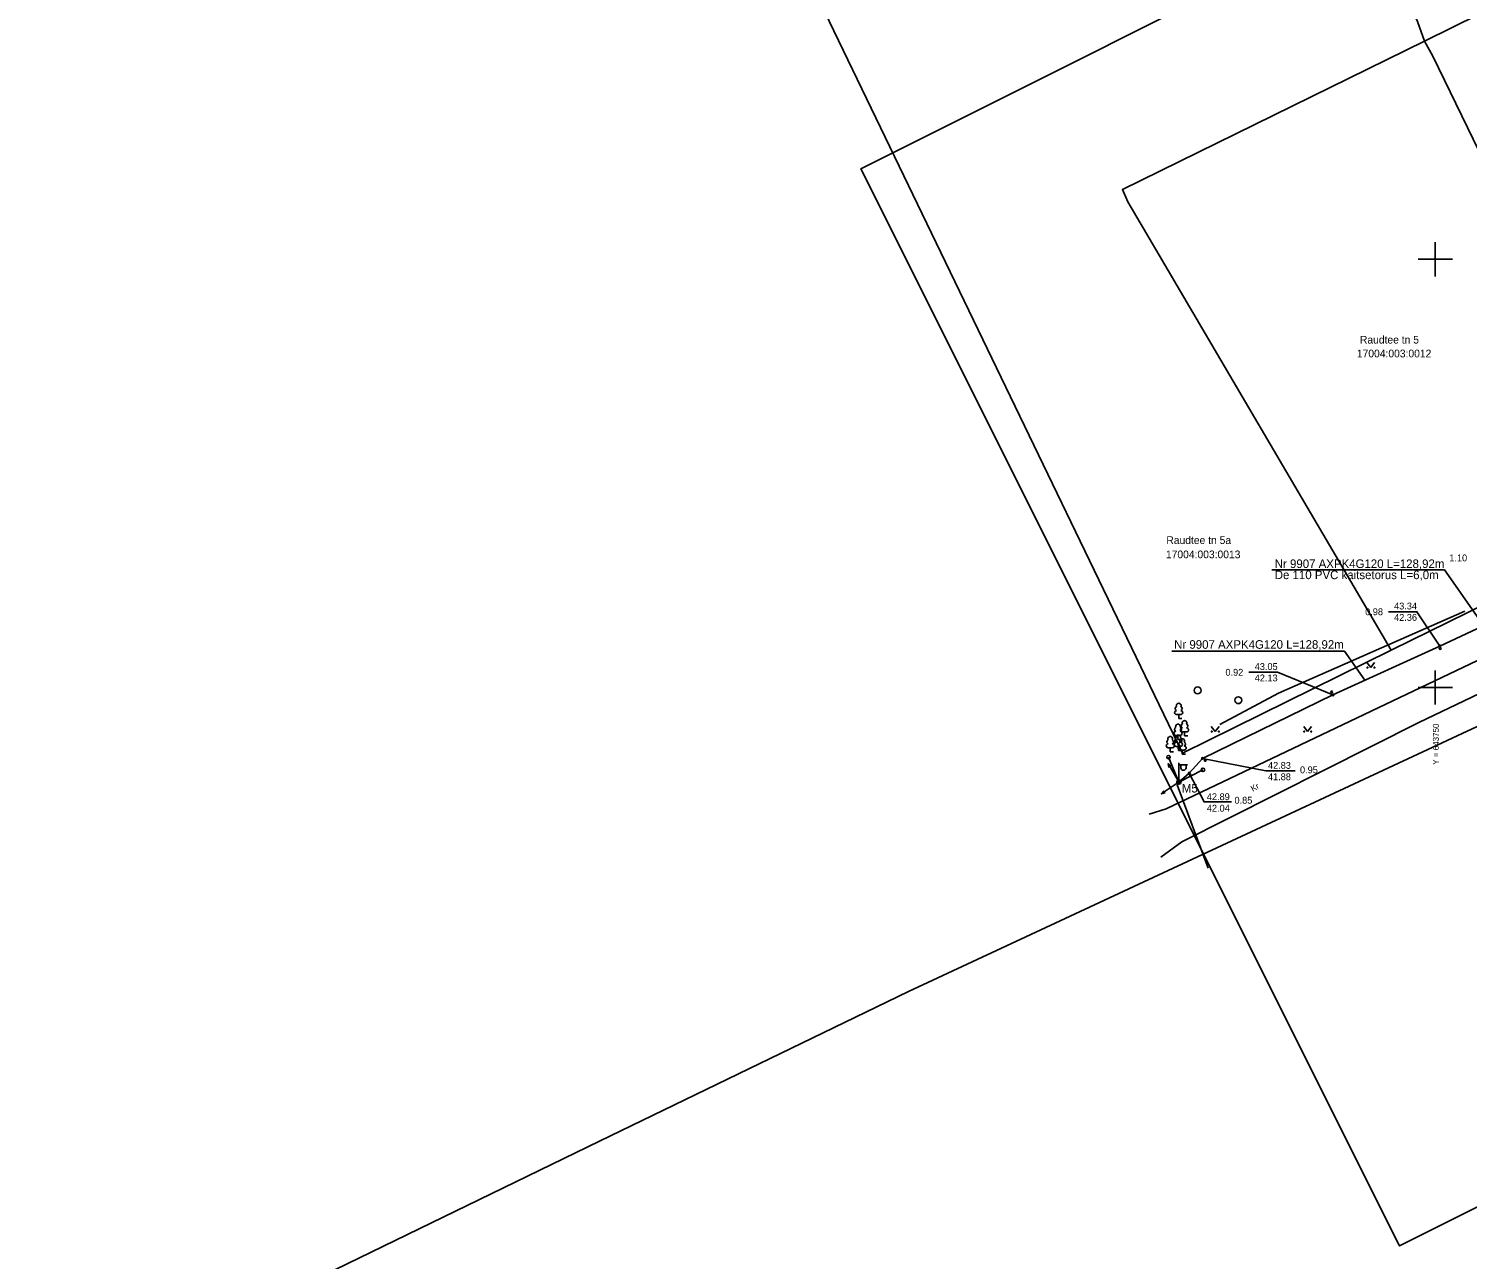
# Model space of a CAD drawing. Extents: x 642747 to 644424, y 6457048 to 6458238.
# Drawn here: x 643585.7 to 643753.7, y 6457733.2 to 6457876.9 of the extents above; entities that cross this region are included whole.
import ezdxf

# ---------------------------------------------------------------- set-up
doc = ezdxf.new("R2010")
doc.units = 0
for name, color, linetype in [('ABIJOONIS', 7, 'Continuous'), ('HALJASTUS', 7, 'Continuous'), ('MOOTMPUNKT', 7, 'Continuous'), ('MPKAABEL', 7, 'Continuous'), ('MPOHULIIN', 7, 'Continuous'), ('PIIR', 7, 'Continuous'), ('POST', 7, 'Continuous'), ('PUU', 7, 'Continuous'), ('TEE', 7, 'Continuous'), ('VORK', 7, 'Continuous')]:
    doc.layers.add(name, color=color, linetype=linetype)

msp = doc.modelspace()

# ---------------------------------------------------------------- linework, layer by layer
at = {"layer": 'ABIJOONIS'}
msp.add_lwpolyline([(643856.42, 6457947.4), (643919.36, 6457821.64), (643745.83, 6457734.79), (643682.89, 6457860.55)], close=True, dxfattribs=at)
at = {"layer": 'HALJASTUS'}
for p, q in [((643753.45, 6457808.92), (643731.69, 6457799.32)), ((643742.01, 6457802.92), (643742.47, 6457802.32)), ((643742.47, 6457802.32), (643742.92, 6457802.92)), ((643731.69, 6457799.32), (643724.83, 6457795.66)), ((643723.83, 6457795.45), (643724.3, 6457794.85)), ((643724.3, 6457794.85), (643724.74, 6457795.45)), ((643734.63, 6457795.45), (643735.09, 6457794.85)), ((643735.09, 6457794.85), (643735.54, 6457795.45))]:
    msp.add_line(p, q, dxfattribs=at)
for centre, radius in [((643742.07, 6457802.32), 0.055), ((643742.9, 6457802.32), 0.055), ((643722.24, 6457799.66), 0.4), ((643726.99, 6457798.51), 0.4), ((643723.9, 6457794.85), 0.055), ((643724.73, 6457794.85), 0.055), ((643734.69, 6457794.85), 0.055), ((643735.52, 6457794.85), 0.055)]:
    msp.add_circle(centre, radius, dxfattribs=at)
at = {"layer": 'MOOTMPUNKT'}
for centre in [(643750.52, 6457804.84), (643750.57, 6457804.55), (643737.9, 6457799.48), (643738.05, 6457799.13), (643722.82, 6457791.72), (643723.13, 6457791.48), (643721.27, 6457790), (643721.39, 6457789.78)]:
    msp.add_circle(centre, 0.1, dxfattribs=at)
at = {"layer": 'MPKAABEL'}
for points in [[(643835.71, 6457844.22), (643835.55, 6457843.25), (643831.3, 6457840.71), (643826.86, 6457839.27), (643808.22, 6457831.31), (643795.57, 6457825.55), (643782.61, 6457819.7), (643771.25, 6457814.66), (643761.76, 6457810.09), (643750.52, 6457804.84), (643738.05, 6457799.13), (643722.82, 6457791.72), (643721.27, 6457790), (643720.06, 6457788.96)], [(643730.91, 6457813.74), (643751.06, 6457813.74), (643755.65, 6457807.24)], [(643750.52, 6457804.84), (643747.85, 6457808.84), (643744.52, 6457808.84)], [(643719.22, 6457804.23), (643739.38, 6457804.23), (643741.77, 6457800.84)], [(643738.05, 6457799.13), (643731.57, 6457801.77), (643728.24, 6457801.77)], [(643722.82, 6457791.72), (643730.22, 6457790.28), (643733.62, 6457790.28)], [(643720.06, 6457788.96), (643719.87, 6457788.64), (643723.49, 6457778.89)], [(643721.27, 6457790), (643723, 6457786.63), (643726.21, 6457786.63)]]:
    msp.add_lwpolyline(points, dxfattribs=at)
at = {"layer": 'MPOHULIIN'}
for p, q in [((643718.79, 6457791.11), (643718.89, 6457790.64)), ((643718.79, 6457791.11), (643719.14, 6457790.8)), ((643719.93, 6457789.17), (643718.79, 6457791.11)), ((643719.85, 6457788.82), (643717.99, 6457787.56)), ((643720.06, 6457788.96), (643720.06, 6457788.96)), ((643720.06, 6457788.96), (643720.06, 6457788.96)), ((643717.99, 6457787.56), (643718.28, 6457787.93)), ((643717.99, 6457787.56), (643718.44, 6457787.68))]:
    msp.add_line(p, q, dxfattribs=at)
at = {"layer": 'PIIR'}
for points in [[(643712.96, 6457950.94), (643656.99, 6457923.9), (643720.49, 6457792.34), (643744.85, 6457804.34), (643714.09, 6457856.73), (643713.46, 6457858.15), (643748.76, 6457875.47), (643747.93, 6457877.76)], [(643775.99, 6457819.67), (643835.99, 6457845.74), (643827.02, 6457865.83), (643793.82, 6457851.69), (643783.07, 6457871.85), (643775.07, 6457886.85), (643774.36, 6457888.18), (643748.76, 6457875.47), (643749.72, 6457873.72)], [(643714.09, 6457856.73), (643744.85, 6457804.34), (643775.99, 6457819.67), (643749.72, 6457873.72), (643748.76, 6457875.47), (643713.46, 6457858.15)]]:
    msp.add_lwpolyline(points, close=True, dxfattribs=at)
msp.add_lwpolyline([(644053.28, 6457945.94), (643981.16, 6457903.42), (643987.64, 6457891.81), (643971.71, 6457883.41), (643965.45, 6457894.65), (643947.12, 6457884.94), (643861.19, 6457845.01), (643781.71, 6457807.93), (643688.47, 6457764.51), (643652.37, 6457747), (643563.86, 6457704.02)], dxfattribs=at)
at = {"layer": 'POST'}
for p, q in [((643720.06, 6457788.96), (643718.84, 6457791.87)), ((643720.06, 6457789.21), (643720.06, 6457791.21)), ((643720.06, 6457790.96), (643721.06, 6457790.96)), ((643720.06, 6457788.96), (643722.87, 6457790.38)), ((643720.28, 6457790.63), (643720.28, 6457790.96)), ((643720.9, 6457790.63), (643720.9, 6457790.96)), ((643720.06, 6457788.96), (643720.06, 6457788.96))]:
    msp.add_line(p, q, dxfattribs=at)
for centre, radius in [((643718.84, 6457791.87), 0.2), ((643722.87, 6457790.38), 0.2), ((643720.06, 6457788.96), 0.25), ((643720.06, 6457788.96), 0.25), ((643720.06, 6457788.96), 0.127)]:
    msp.add_circle(centre, radius, dxfattribs=at)
msp.add_arc((643720.59, 6457790.63), 0.306, 180, 0, dxfattribs=at)
at = {"layer": 'PUU'}
for p, q in [((643720.27, 6457796.83), (643719.79, 6457796.83)), ((643720.03, 6457796.36), (643720.03, 6457796.83)), ((643720.41, 6457796.36), (643720.03, 6457796.36)), ((643720.19, 6457794.4), (643719.71, 6457794.4)), ((643719.95, 6457793.92), (643719.95, 6457794.4)), ((643720.33, 6457793.92), (643719.95, 6457793.92)), ((643720.95, 6457794.81), (643720.47, 6457794.81)), ((643720.71, 6457794.34), (643720.71, 6457794.81)), ((643721.09, 6457794.34), (643720.71, 6457794.34)), ((643719.28, 6457792.95), (643718.8, 6457792.95)), ((643719.04, 6457792.48), (643719.04, 6457792.95)), ((643719.42, 6457792.48), (643719.04, 6457792.48)), ((643720.23, 6457793.12), (643719.75, 6457793.12)), ((643719.99, 6457792.65), (643719.99, 6457793.12)), ((643720.37, 6457792.65), (643719.99, 6457792.65)), ((643720.68, 6457792.69), (643720.2, 6457792.69)), ((643720.44, 6457792.22), (643720.44, 6457792.69)), ((643720.82, 6457792.22), (643720.44, 6457792.22))]:
    msp.add_line(p, q, dxfattribs=at)
for centre, radius, start, end in [((643719.79, 6457797.07), 0.238, 90.0016, 269.3953), ((643719.86, 6457797.53), 0.233, 109.0217, 253.1415), ((643720.03, 6457797.88), 0.277, 332.5799, 207.4201), ((643720.2, 6457797.53), 0.233, 286.8508, 70.9859), ((643720.27, 6457797.07), 0.238, 270.6047, 89.9984), ((643719.95, 6457795.44), 0.277, 332.5799, 207.4201), ((643720.54, 6457795.51), 0.233, 109.0217, 253.1415), ((643720.71, 6457795.86), 0.277, 332.5799, 207.4201), ((643720.88, 6457795.51), 0.233, 286.8508, 70.9859), ((643718.87, 6457793.65), 0.233, 109.0217, 253.1415), ((643719.04, 6457794), 0.277, 332.5799, 207.4201), ((643719.21, 6457793.65), 0.233, 286.8508, 70.9859), ((643719.71, 6457794.64), 0.238, 90.0016, 269.3953), ((643719.78, 6457795.1), 0.233, 109.0217, 253.1415), ((643719.82, 6457793.82), 0.233, 109.0217, 253.1415), ((643719.99, 6457794.17), 0.277, 332.5799, 207.4201), ((643720.44, 6457793.74), 0.277, 332.5799, 207.4201), ((643720.12, 6457795.1), 0.233, 286.8508, 70.9859), ((643720.19, 6457794.64), 0.238, 270.6047, 89.9984), ((643720.47, 6457795.05), 0.238, 90.0016, 269.3953), ((643720.16, 6457793.82), 0.233, 286.8508, 70.9859), ((643720.95, 6457795.05), 0.238, 270.6047, 89.9984), ((643718.81, 6457793.19), 0.238, 90.0016, 269.3953), ((643719.28, 6457793.19), 0.238, 270.6047, 89.9984), ((643719.75, 6457793.36), 0.238, 90.0016, 269.3953), ((643720.2, 6457792.93), 0.238, 90.0016, 269.3953), ((643720.27, 6457793.39), 0.233, 109.0217, 253.1415), ((643720.23, 6457793.36), 0.238, 270.6047, 89.9984), ((643720.61, 6457793.39), 0.233, 286.8508, 70.9859), ((643720.67, 6457792.93), 0.238, 270.6047, 89.9984)]:
    msp.add_arc(centre, radius, start, end, dxfattribs=at)
at = {"layer": 'TEE'}
for points in [[(643717.93, 6457780.17), (643720.4, 6457781.98), (643720.4, 6457781.98), (643748.09, 6457795.9), (643777.31, 6457809.89), (643859.8, 6457848.12), (643888.97, 6457860.34), (643893.88, 6457862.61)], [(643837.94, 6457841.5), (643774.69, 6457812.57), (643718.55, 6457785.81), (643716.59, 6457785.22)]]:
    msp.add_lwpolyline(points, dxfattribs=at)
at = {"layer": 'VORK'}
for p, q in [((643750, 6457852), (643750, 6457848)), ((643748, 6457850), (643752, 6457850)), ((643750, 6457802), (643750, 6457798)), ((643748, 6457800), (643752, 6457800))]:
    msp.add_line(p, q, dxfattribs=at)

# ---------------------------------------------------------------- texts
at = {"layer": 'MPKAABEL'}
for s, height, p in [('1.10', 0.8, (643751.64, 6457814.73)), ('Nr 9907 AXPK4G120 L=128,92m', 1, (643731.25, 6457813.95)), ('De 110 PVC kaitsetorus L=6,0m', 1, (643731.25, 6457812.65)), ('0.98', 0.8, (643741.81, 6457808.44)), ('43.34', 0.8, (643745.19, 6457809.11)), ('42.36', 0.8, (643745.19, 6457807.78)), ('Nr 9907 AXPK4G120 L=128,92m', 1, (643719.5, 6457804.52)), ('0.92', 0.8, (643725.49, 6457801.37)), ('43.05', 0.8, (643728.91, 6457802.04)), ('42.13', 0.8, (643728.91, 6457800.71)), ('42.83', 0.8, (643730.46, 6457790.5)), ('0.95', 0.8, (643734.2, 6457789.98)), ('41.88', 0.8, (643730.46, 6457789.17)), ('42.89', 0.8, (643723.32, 6457786.84)), ('0.85', 0.8, (643726.55, 6457786.43)), ('42.04', 0.8, (643723.32, 6457785.5))]:
    msp.add_text(s, height=height, dxfattribs=at).set_placement(p)
at = {"layer": 'PIIR'}
for s, p in [('Raudtee tn 5', (643741.2, 6457840.16)), ('17004:003:0012', (643740.84, 6457838.55)), ('Raudtee tn 5a', (643718.59, 6457816.75)), ('17004:003:0013', (643718.54, 6457815.09))]:
    msp.add_text(s, height=0.9, dxfattribs=at).set_placement(p)
at = {"layer": 'POST'}
msp.add_text('M5', height=1, dxfattribs=at).set_placement((643720.4, 6457787.73))
at = {"layer": 'TEE'}
msp.add_text('Kr', height=0.7, rotation=28.6105, dxfattribs=at).set_placement((643728.68, 6457787.82))
at = {"layer": 'VORK'}
msp.add_text(' Y = 643750', height=0.7, rotation=90, dxfattribs=at).set_placement((643750.42, 6457790.71))

doc.saveas('drawing.dxf')
